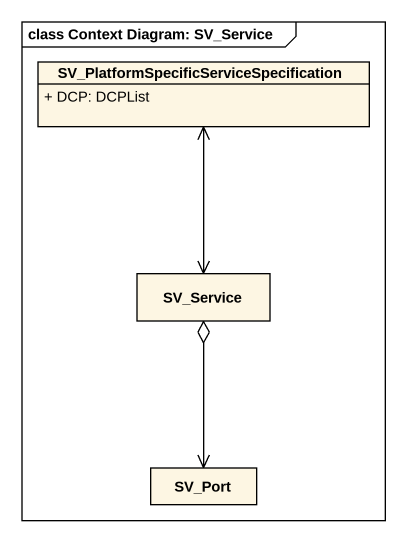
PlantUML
@startuml
mainframe class Context Diagram: SV_Service
hide circle
hide empty members
skinparam classAttributeIconSize 0
class "SV_PlatformSpecificServiceSpecification" as SV_PlatformSpecificServiceSp {
  + DCP: DCPList
}
class SV_Service
class SV_Port
SV_PlatformSpecificServiceSp <--> SV_Service
SV_Service o--> SV_Port
@enduml
